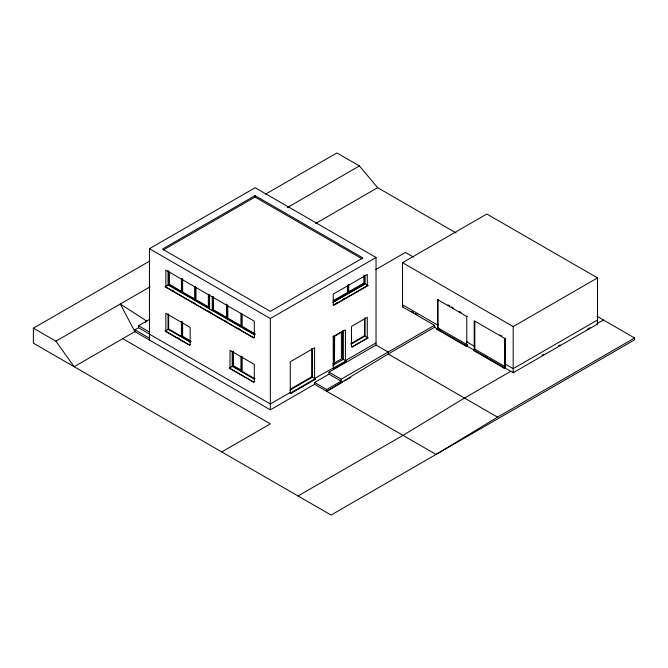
<?xml version="1.0" encoding="UTF-8"?>
<svg xmlns="http://www.w3.org/2000/svg" width="668" height="668" viewBox="0 0 668 668"><rect width="100%" height="100%" fill="white"/><g stroke="black" fill="none" stroke-linecap="round" stroke-linejoin="round"><path stroke-width="1" d="M145.181 322.368L146.659 321.041L120.298 303.998L134.878 331.637L270.34 409.843L314.603 384.284L436.045 454.449L497.526 417.141L634.6 338L634.6 339.82L331.077 515.053L33.4 343.193L33.4 328.18L149.933 260.904M467.391 345.59L466.18 346.291L436.897 329.391L436.897 328.689L438.116 327.988L467.391 344.888L466.18 345.59L434.467 327.287L434.467 325.324L341.164 379.19L341.164 381.152L326.71 389.502L326.71 391.323L388.183 354.007L435.077 326.936M149.457 340.054L149.457 248.721L255.151 187.7L376.034 257.497L376.034 345.874M255.026 195.632L162.449 249.072L270.34 311.363L362.908 257.915L255.026 195.632L255.026 197.035L362.014 258.8M163.351 249.957L255.026 197.035M265.555 194.146L336.923 152.947L359.426 165.94L377.645 187.683L456.06 232.957M33.4 328.18L55.903 341.173L150.091 286.797M287.332 207.564L359.426 165.94M165.246 286.881L165.856 286.53L165.856 270.123L254.299 321.183L254.299 337.599L253.69 337.95L165.246 286.881L168.044 284.986L254.683 335.01M149.665 334.142L138.518 327.704L138.518 325.742L149.916 319.162M315.663 223.471L377.645 187.683M55.903 341.173L74.131 366.707L134.878 331.637L134.878 329.808L138.518 327.704M165.246 331.211L165.856 330.86L165.856 313.325L190.155 327.353L190.155 344.888L189.545 345.239L165.246 331.211L168.044 329.316L190.539 342.308M165.246 330.936L189.545 344.964L190.155 344.613M149.457 248.721L270.34 318.519L376.034 257.497M165.246 286.605L253.69 337.666L254.299 337.315M375.733 269.588L405.434 252.446L413.492 257.096M333.19 300.75L347.485 292.492L347.485 285.745M333.416 301.318L364.494 283.374L364.494 275.274M367.893 285.62L367.283 285.269L367.283 274.464L333.265 294.104L333.265 304.909L333.875 305.259L367.893 285.62L365.095 283.725L332.873 302.328L364.202 284.576M434.467 325.324L402.52 306.871L402.52 262.683L486.83 214.002L597.509 277.905L597.509 324.055L513.191 372.736L504.691 367.826L504.691 338.367L474.196 320.765L474.196 349.523M335.06 303.873L336.847 302.846M343.118 299.222L344.905 298.187M333.265 304.625L333.875 304.975L367.893 285.336M229.391 368.252L230.001 367.901L230.001 350.358L254.299 364.394L254.299 381.929L253.69 382.28L229.391 368.252L232.188 366.356L254.683 379.341M229.391 367.968L253.69 381.996L254.299 381.645M332.906 336.73L333.482 336.405L333.482 364.177L334.451 364.745L334.635 336.154M335.386 335.303L340.546 332.322M402.52 306.871L403.121 306.52M334.376 352.186L333.783 352.053L333.967 347.101M333.783 347.21L334.376 347.343M350.767 343.678L364.494 335.754L364.494 318.135M351.059 344.212L365.095 336.104L367.893 338L352.103 347.118L351.493 346.767L351.493 326.427L367.283 317.308L367.283 337.649L367.893 338M351.493 346.483L352.103 346.834L367.893 337.716M332.906 363.901L333.482 363.567M334.526 362.966L341.406 358.992L341.406 331.821M333.482 364.177L334.635 364.636M290.455 389.11L311.764 376.802L311.764 348.546M289.87 390.145L312.373 377.153L315.162 378.773L315.162 379.474L290.864 393.502L290.263 393.151L290.263 361.772L314.561 347.744L314.561 379.123L315.162 379.474M332.814 365.354L343.227 359.342L346.024 360.954L346.024 361.655L333.875 368.669L333.265 368.319L333.265 336.948L345.414 329.934L345.414 361.304L346.024 361.655M314.561 378.422L346.024 360.954M345.414 360.603L376.034 342.926M290.263 393.151L315.162 378.773M314.561 384.309L314.561 382.488L329.015 374.138L329.015 372.176L376.034 345.03L388.183 352.044L388.183 354.007L497.526 417.141M438.116 324.623L437.507 324.974L402.52 304.767M221.743 451.927L270.34 423.871L122.728 338.651M326.71 391.323L342.742 382.063M344.529 381.036L347.201 379.491M348.98 378.464L350.758 377.437M436.897 329.391L437.507 329.04L437.507 299.581L466.782 316.482L467.391 316.131M467.391 341.523L466.782 341.874L474.196 346.158L474.806 345.807M402.52 262.683L513.191 326.585L597.509 277.905M505.3 338.016L505.3 366.774L474.806 349.172L473.587 349.873L473.587 350.575L504.081 368.177L505.3 367.475M473.587 350.575L474.196 350.224M505.3 363.409L504.691 363.759L513.191 368.669L597.509 319.989M466.782 316.482L466.782 345.94L504.081 367.475L505.3 366.774M510.761 371.333L464.477 398.061L403.004 435.377L298.037 495.973M542.099 355.351L543.902 354.307M558.356 345.966L560.168 344.922M587.264 329.274L589.969 327.712M634.6 338L603.379 319.972L596.9 323.704L597.509 324.055M447.877 304.867L449.647 305.886M451.426 306.913L453.196 307.94M459.409 311.522L461.179 312.549M499.915 334.91L501.71 335.946M411.789 311.53L413.584 312.566M415.371 313.593L417.166 314.628M438.116 328.689L439.886 329.716M485.569 356.086L487.356 357.121M513.191 372.034L513.801 372.385M333.482 335.703L334.451 336.263L334.451 364.745M329.015 372.176L341.164 379.19M329.015 374.138L341.164 381.152M255.268 333.95L242.15 326.376L242.15 314.069M254.984 334.484L212.875 310.169L212.875 297.402M172.169 290.179L173.981 291.223M192.927 302.161L194.73 303.205M208.274 311.021L210.979 312.582M225.417 320.924L227.22 321.968M238.05 328.213L239.862 329.257M314.561 382.488L326.71 389.502M191.123 341.239L182.623 336.33L182.623 321.884M190.848 341.782L182.013 336.68L182.013 321.826M255.017 378.831L242.15 371.408L242.15 356.52M177.554 337.616L179.35 338.659M138.518 325.742L149.665 332.18M149.457 334.159L270.34 403.948L290.263 392.45L290.864 393.502M134.878 329.808L149.457 338.225M597.15 316.265L603.379 319.972M513.191 326.585L513.191 372.736M504.081 367.475L504.081 368.177M474.806 321.425L474.806 349.172M466.18 345.59L466.18 346.291M438.116 299.231L438.116 327.988M365.095 275.116L365.095 283.725M365.095 318.051L365.095 336.104M363.885 275.308L363.885 283.023L348.696 291.791L348.696 285.044M348.086 284.743L348.086 292.843M343.227 330.71L343.227 359.342M342.626 330.752L342.626 359.693M334.2 347.452L334.2 352.286M333.875 367.968L333.875 368.669M333.658 363.459L333.658 364.077M312.373 348.529L312.373 377.153M270.34 318.519L270.34 409.843M241.54 313.96L241.54 326.727M241.54 356.169L241.54 371.057L232.881 366.056L232.881 352.161M240.931 313.367L240.931 325.675L227.813 318.093L227.813 305.794M240.931 356.562L240.931 370.005L233.491 365.705L233.491 351.226M232.188 351.109L232.188 366.356M227.204 304.7L227.204 318.444M226.602 304.065L226.602 317.392L213.476 309.818L213.476 296.492M212.265 296.408L212.265 310.52M209.593 294.864L209.593 308.975M208.984 294.179L208.984 307.923L168.645 284.635L168.645 270.891M208.374 294.571L208.374 306.871L195.983 299.715L195.983 287.415M195.373 286.321L195.373 300.066M194.772 286.714L194.772 299.014L182.623 291.999L182.623 278.673M182.013 278.606L182.013 292.35M181.404 278.999L181.404 291.298L169.254 284.284L169.254 271.985M181.404 321.475L181.404 336.33L168.645 328.965L168.645 314.11M168.044 270.874L168.044 284.986M168.044 314.094L168.044 329.316"/></g></svg>
